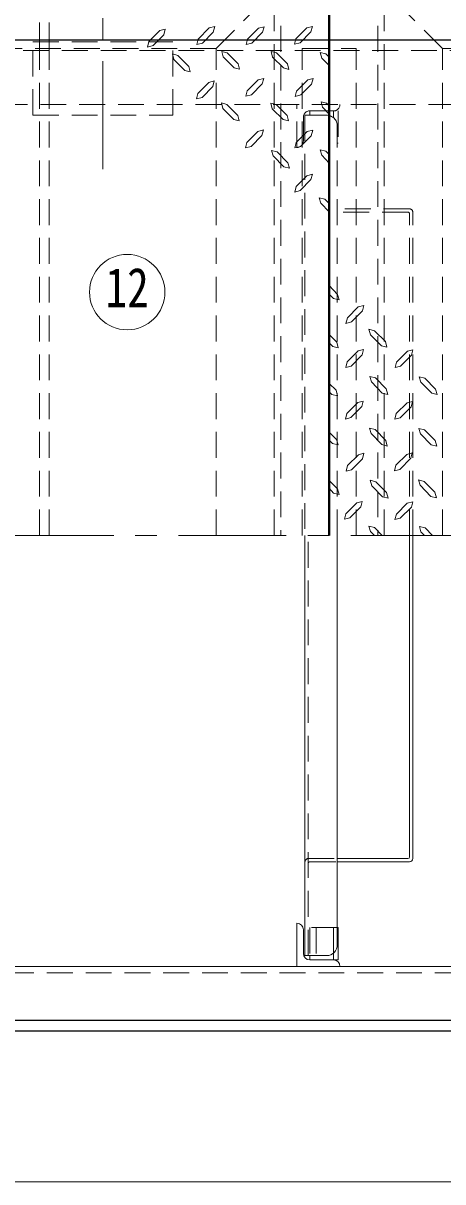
# Model space of a CAD drawing. Units: millimetres at full size, sheet at 1:10; details may follow other scales. Extents: x -2126 to 1924, y -1326 to 1484.
# Drawn here: x -1333 to -1139, y 673 to 1211 of the extents above; entities that cross this region are included whole.
import ezdxf
from ezdxf.enums import TextEntityAlignment as Align

# ---------------------------------------------------------------- set-up
doc = ezdxf.new("R2010")
doc.units = ezdxf.units.MM
doc.header["$LTSCALE"] = 10
doc.linetypes.add('CHAIN1', pattern=[8, 5, -1, 1, -1])
doc.linetypes.add('DASHED1', pattern=[1.8, 1.2, -0.6])
doc.layers.add('0-0_ﾚｲﾔ1', color=4, linetype='Continuous', lineweight=9)
doc.styles.add('ＭＳ ゴシック', font='')
doc.styles.get('ＭＳ ゴシック').set_extended_font_data('MS Gothic')

msp = doc.modelspace()

# ---------------------------------------------------------------- linework, layer by layer
at = {"layer": '0-0_ﾚｲﾔ1', "color": 1, "lineweight": 40}
msp.add_line((-1191.22, 973.05), (-1191.22, 1239.05), dxfattribs=at)
at = {"layer": '0-0_ﾚｲﾔ1', "linetype": 'DASHED1'}
for p, q in [((-1325.72, 1199.05), (-1325.72, 1226.05)), ((-1321.22, 1199.05), (-1321.22, 1226.05)), ((-1216.72, 973.05), (-1216.72, 1226.05)), ((-1165.72, 973.05), (-1165.72, 1226.05)), ((-761.22, 1203.05), (-1621.22, 1203.05)), ((-1328.72, 1202.05), (-1263.72, 1202.05)), ((-1328.72, 1168.05), (-1328.72, 1202.05)), ((-1263.72, 1168.05), (-1263.72, 1202.05)), ((-1621.22, 1198.05), (-761.22, 1198.05)), ((-791.22, 1173.05), (-1591.22, 1173.05)), ((-1206.22, 1153.05), (-1206.22, 1173.05)), ((-1328.72, 1168.05), (-1263.72, 1168.05)), ((-1203.22, 1167.05), (-1203.22, 1156.05)), ((-1202.47, 1168.05), (-1202.47, 973.05)), ((-1192.47, 1168.05), (-1202.47, 1168.05)), ((-1189.22, 1170.05), (-1189.22, 1166.85)), ((-1187.09, 1170.05), (-1187.09, 1155.05)), ((-1187.47, 973.05), (-1187.47, 1163.05)), ((-1187.47, 1155.05), (-1187.09, 1155.05)), ((-1153.97, 1124.55), (-1187.47, 1124.55)), ((-1154.72, 1123.05), (-1187.47, 1123.05)), ((-1153.97, 973.05), (-1153.97, 1122.3)), ((-1152.47, 973.05), (-1152.47, 1123.05)), ((-1200.97, 778.05), (-1200.97, 973.05)), ((-1200.97, 823.05), (-1187.47, 823.05)), ((-1200.22, 821.55), (-1187.47, 821.55)), ((-1187.47, 791.05), (-1200.22, 791.05)), ((-1200.22, 791.05), (-1200.22, 778.05)), ((-1197.22, 791.05), (-1197.22, 776.05)), ((-1189.22, 779.25), (-1189.22, 791.05)), ((-788.22, 770.05), (-1594.22, 770.05))]:
    msp.add_line(p, q, dxfattribs=at)
at = {"layer": '0-0_ﾚｲﾔ1', "linetype": 'CHAIN1'}
for p, q in [((-1296.22, 1143.05), (-1296.22, 1227.05)), ((-1981.22, 973.05), (-371.22, 973.05))]:
    msp.add_line(p, q, dxfattribs=at)
at = {"layer": '0-0_ﾚｲﾔ1', "color": 7, "linetype": 'DASHED1', "lineweight": 18}
for p, q in [((-1243.72, 1199.05), (-1214.18, 1228.58)), ((-1213.72, 1227.45), (-1213.72, 973.05)), ((-1168.72, 1227.45), (-1168.72, 973.05)), ((-1138.72, 1199.05), (-1168.25, 1228.58)), ((-1243.72, 1199.05), (-1617.22, 1199.05)), ((-1325.72, 973.05), (-1325.72, 1199.05)), ((-1321.22, 973.05), (-1321.22, 1199.05)), ((-1243.72, 973.05), (-1243.72, 1199.05)), ((-1203.72, 1199.05), (-1178.72, 1199.05)), ((-1203.72, 973.05), (-1203.72, 1199.05)), ((-1178.72, 973.05), (-1178.72, 1199.05)), ((-1138.72, 1199.05), (-765.22, 1199.05)), ((-1138.72, 973.05), (-1138.72, 1199.05))]:
    msp.add_line(p, q, dxfattribs=at)
at = {"layer": '0-0_ﾚｲﾔ1'}
for p, q in [((-1272.98, 1200.31), (-1267.92, 1205.38)), ((-1250.08, 1201.52), (-1245.01, 1206.58)), ((-1227.18, 1201.44), (-1222.11, 1206.5)), ((-1204.76, 1201.6), (-1199.69, 1206.66)), ((-1274.91, 1202.16), (-1275.55, 1199.67)), ((-1272.98, 1200.31), (-1275.55, 1199.67)), ((-1252.01, 1203.37), (-1252.65, 1200.88)), ((-1250.08, 1201.52), (-1252.65, 1200.88)), ((-1229.1, 1203.29), (-1229.75, 1200.8)), ((-1227.18, 1201.44), (-1229.75, 1200.8)), ((-1206.68, 1203.45), (-1207.33, 1200.96)), ((-1204.76, 1201.6), (-1207.33, 1200.96)), ((-1263.34, 1193.89), (-1263.98, 1196.46)), ((-1261.49, 1195.81), (-1263.98, 1196.46)), ((-1263.34, 1193.89), (-1258.27, 1188.82)), ((-1261.49, 1195.81), (-1256.43, 1190.67)), ((-1240.43, 1195.09), (-1241.08, 1197.66)), ((-1238.59, 1197.02), (-1241.08, 1197.66)), ((-1240.43, 1195.09), (-1235.37, 1190.03)), ((-1238.59, 1197.02), (-1233.52, 1191.88)), ((-1217.53, 1195.01), (-1218.18, 1197.58)), ((-1215.68, 1196.94), (-1218.18, 1197.58)), ((-1217.53, 1195.01), (-1212.47, 1189.95)), ((-1215.68, 1196.94), (-1210.62, 1191.8)), ((-1192.78, 1196.46), (-1195.35, 1197.1)), ((-1194.63, 1194.53), (-1195.35, 1197.1)), ((-1194.63, 1194.53), (-1191.22, 1191.11)), ((-1192.78, 1196.46), (-1191.22, 1194.89)), ((-1255.7, 1188.18), (-1258.27, 1188.82)), ((-1256.43, 1190.67), (-1255.7, 1188.18)), ((-1232.8, 1189.39), (-1235.37, 1190.03)), ((-1233.52, 1191.88), (-1232.8, 1189.39)), ((-1209.9, 1189.3), (-1212.47, 1189.95)), ((-1210.62, 1191.8), (-1209.9, 1189.3)), ((-1252.17, 1178.14), (-1252.81, 1175.64)), ((-1250.24, 1176.29), (-1245.18, 1181.35)), ((-1229.26, 1179.34), (-1229.91, 1176.85)), ((-1227.34, 1177.49), (-1222.27, 1182.55)), ((-1206.36, 1179.26), (-1207.01, 1176.77)), ((-1204.43, 1177.41), (-1199.37, 1182.47)), ((-1250.24, 1176.29), (-1252.81, 1175.64)), ((-1240.6, 1171.14), (-1241.24, 1173.72)), ((-1238.75, 1173.07), (-1241.24, 1173.72)), ((-1238.75, 1173.07), (-1233.68, 1167.93)), ((-1227.34, 1177.49), (-1229.91, 1176.85)), ((-1217.69, 1171.06), (-1218.34, 1173.64)), ((-1215.85, 1172.99), (-1218.34, 1173.64)), ((-1215.85, 1172.99), (-1210.78, 1167.85)), ((-1204.43, 1177.41), (-1207.01, 1176.77)), ((-1192.46, 1173.64), (-1195.03, 1174.28)), ((-1194.39, 1171.71), (-1195.03, 1174.28)), ((-1192.46, 1173.64), (-1191.22, 1172.39)), ((-1240.6, 1171.14), (-1235.53, 1166.08)), ((-1233.68, 1167.93), (-1232.96, 1165.44)), ((-1217.69, 1171.06), (-1212.63, 1166)), ((-1210.78, 1167.85), (-1210.06, 1165.36)), ((-1194.39, 1171.71), (-1191.22, 1168.53)), ((-1232.96, 1165.44), (-1235.53, 1166.08)), ((-1210.06, 1165.36), (-1212.63, 1166)), ((-1227.5, 1153.55), (-1222.43, 1158.61)), ((-1204.6, 1153.47), (-1199.53, 1158.53)), ((-1229.43, 1155.39), (-1230.07, 1152.9)), ((-1227.5, 1153.55), (-1230.07, 1152.9)), ((-1215.44, 1151.05), (-1218.01, 1151.7)), ((-1217.29, 1149.13), (-1218.01, 1151.7)), ((-1215.44, 1151.05), (-1210.38, 1145.99)), ((-1206.52, 1155.31), (-1207.17, 1152.82)), ((-1204.6, 1153.47), (-1207.17, 1152.82)), ((-1192.86, 1151.38), (-1195.43, 1152.02)), ((-1194.71, 1149.45), (-1195.43, 1152.02)), ((-1192.86, 1151.38), (-1191.22, 1149.73)), ((-1217.29, 1149.13), (-1212.23, 1144.14)), ((-1210.38, 1145.99), (-1209.66, 1143.42)), ((-1194.71, 1149.45), (-1191.22, 1145.81)), ((-1209.66, 1143.42), (-1212.23, 1144.14)), ((-1206.6, 1134.9), (-1201.54, 1139.97)), ((-1206.6, 1134.9), (-1207.25, 1132.33)), ((-1204.68, 1133.05), (-1199.69, 1138.12)), ((-1204.68, 1133.05), (-1207.25, 1132.33)), ((-1193.26, 1129.12), (-1195.84, 1129.76)), ((-1195.11, 1127.19), (-1195.84, 1129.76)), ((-1195.11, 1127.19), (-1191.22, 1123.14)), ((-1193.26, 1129.12), (-1191.22, 1127.07)), ((-1187.32, 1084.9), (-1191.22, 1088.96)), ((-1189.17, 1082.97), (-1191.22, 1085.02)), ((-1189.17, 1082.97), (-1186.6, 1082.33)), ((-1187.32, 1084.9), (-1186.6, 1082.33)), ((-1177.76, 1079.04), (-1182.74, 1073.97)), ((-1175.83, 1077.19), (-1180.89, 1072.13)), ((-1177.76, 1079.04), (-1175.18, 1079.76)), ((-1175.83, 1077.19), (-1175.18, 1079.76)), ((-1187.72, 1062.64), (-1191.22, 1066.28)), ((-1172.77, 1068.67), (-1170.2, 1067.95)), ((-1172.05, 1066.1), (-1172.77, 1068.67)), ((-1166.99, 1061.04), (-1172.05, 1066.1)), ((-1165.14, 1062.97), (-1170.2, 1067.95)), ((-1189.57, 1060.72), (-1191.22, 1062.36)), ((-1189.57, 1060.72), (-1187, 1060.07)), ((-1187.72, 1062.64), (-1187, 1060.07)), ((-1177.84, 1058.63), (-1175.26, 1059.27)), ((-1175.91, 1056.78), (-1175.26, 1059.27)), ((-1166.99, 1061.04), (-1164.42, 1060.39)), ((-1165.14, 1062.97), (-1164.42, 1060.39)), ((-1177.84, 1058.63), (-1182.9, 1053.56)), ((-1154.93, 1058.55), (-1160, 1053.48)), ((-1154.93, 1058.55), (-1152.36, 1059.19)), ((-1153.01, 1056.7), (-1152.36, 1059.19)), ((-1188.04, 1040.39), (-1191.22, 1043.56)), ((-1172.37, 1046.73), (-1169.8, 1046.09)), ((-1171.65, 1044.24), (-1172.37, 1046.73)), ((-1166.59, 1039.1), (-1171.65, 1044.24)), ((-1164.74, 1041.03), (-1169.8, 1046.09)), ((-1149.47, 1046.65), (-1146.9, 1046.01)), ((-1148.75, 1044.16), (-1149.47, 1046.65)), ((-1143.68, 1039.02), (-1148.75, 1044.16)), ((-1141.84, 1040.95), (-1146.9, 1046.01)), ((-1189.97, 1038.46), (-1191.22, 1039.7)), ((-1189.97, 1038.46), (-1187.4, 1037.81)), ((-1188.04, 1040.39), (-1187.4, 1037.81)), ((-1166.59, 1039.1), (-1164.1, 1038.46)), ((-1164.74, 1041.03), (-1164.1, 1038.46)), ((-1143.68, 1039.02), (-1141.19, 1038.38)), ((-1141.84, 1040.95), (-1141.19, 1038.38)), ((-1178, 1034.68), (-1183.06, 1029.62)), ((-1178, 1034.68), (-1175.43, 1035.32)), ((-1176.07, 1032.83), (-1175.43, 1035.32)), ((-1155.1, 1034.6), (-1160.16, 1029.54)), ((-1155.1, 1034.6), (-1152.52, 1035.24)), ((-1153.17, 1032.75), (-1152.52, 1035.24)), ((-1172.53, 1022.79), (-1169.96, 1022.14)), ((-1171.81, 1020.3), (-1172.53, 1022.79)), ((-1164.9, 1017.08), (-1169.96, 1022.14)), ((-1149.63, 1022.71), (-1147.06, 1022.06)), ((-1148.91, 1020.22), (-1149.63, 1022.71)), ((-1142, 1017), (-1147.06, 1022.06)), ((-1187.8, 1017.56), (-1191.22, 1020.98)), ((-1189.65, 1015.64), (-1191.22, 1017.2)), ((-1187.8, 1017.56), (-1187.08, 1014.99)), ((-1166.75, 1015.15), (-1171.81, 1020.3)), ((-1164.9, 1017.08), (-1164.26, 1014.51)), ((-1143.85, 1015.07), (-1148.91, 1020.22)), ((-1142, 1017), (-1141.35, 1014.43)), ((-1189.65, 1015.64), (-1187.08, 1014.99)), ((-1177.68, 1010.49), (-1175.1, 1011.14)), ((-1175.75, 1008.64), (-1175.1, 1011.14)), ((-1166.75, 1015.15), (-1164.26, 1014.51)), ((-1155.26, 1010.65), (-1152.68, 1011.3)), ((-1153.33, 1008.8), (-1152.68, 1011.3)), ((-1143.85, 1015.07), (-1141.35, 1014.43)), ((-1177.68, 1010.49), (-1182.74, 1005.43)), ((-1155.26, 1010.65), (-1160.32, 1005.59)), ((-1187.32, 994.58), (-1191.22, 998.48)), ((-1189.17, 992.65), (-1191.22, 994.99)), ((-1172.21, 998.6), (-1169.64, 997.96)), ((-1171.49, 996.11), (-1172.21, 998.6)), ((-1166.43, 990.97), (-1171.49, 996.11)), ((-1164.58, 992.89), (-1169.64, 997.96)), ((-1149.79, 998.76), (-1147.22, 998.12)), ((-1149.07, 996.27), (-1149.79, 998.76)), ((-1144.01, 991.13), (-1149.07, 996.27)), ((-1142.16, 993.05), (-1147.22, 998.12)), ((-1189.17, 992.65), (-1186.6, 992.01)), ((-1187.32, 994.58), (-1186.6, 992.01)), ((-1166.43, 990.97), (-1163.93, 990.32)), ((-1164.58, 992.89), (-1163.93, 990.32)), ((-1144.01, 991.13), (-1141.51, 990.48)), ((-1142.16, 993.05), (-1141.51, 990.48)), ((-1178.48, 988.15), (-1183.54, 983.09)), ((-1178.48, 988.15), (-1175.91, 988.8)), ((-1176.55, 986.3), (-1175.91, 988.8)), ((-1155.01, 987.99), (-1160.08, 982.93)), ((-1155.01, 987.99), (-1152.44, 988.64)), ((-1153.09, 986.14), (-1152.44, 988.64)), ((-1172.77, 977.39), (-1170.2, 976.66)), ((-1172.05, 974.81), (-1172.77, 977.39)), ((-1170.28, 973.05), (-1172.05, 974.81)), ((-1166.59, 973.05), (-1170.2, 976.66)), ((-1149.31, 977.22), (-1146.74, 976.58)), ((-1148.67, 974.73), (-1149.31, 977.22)), ((-1146.98, 973.05), (-1148.67, 974.73)), ((-1143.34, 973.05), (-1146.74, 976.58)), ((-1153.97, 973.05), (-1153.97, 823.8)), ((-1152.47, 973.05), (-1152.47, 823.05)), ((-1154.72, 823.05), (-1187.47, 823.05)), ((-1153.97, 821.55), (-1187.47, 821.55)), ((-1200.22, 778.05), (-1200.22, 776.05))]:
    msp.add_line(p, q, dxfattribs=at)
at = {"layer": '0-0_ﾚｲﾔ1', "color": 5, "lineweight": 25}
for p, q in [((-1621.22, 1203.05), (-761.22, 1203.05)), ((-1621.22, 748.05), (-761.22, 748.05)), ((-1621.22, 743.05), (-761.22, 743.05))]:
    msp.add_line(p, q, dxfattribs=at)
at = {"layer": '0-0_ﾚｲﾔ1', "color": 7, "lineweight": 18}
for p, q in [((-1202.47, 778.05), (-1202.47, 973.05)), ((-1187.47, 973.05), (-1187.47, 783.05)), ((-1206.22, 793.05), (-1206.22, 773.05)), ((-1187.47, 791.05), (-1187.09, 791.05)), ((-1187.09, 776.05), (-1187.09, 791.05)), ((-1203.22, 779.05), (-1203.22, 790.05)), ((-1192.47, 778.05), (-1202.47, 778.05)), ((-1200.22, 776.05), (-1187.09, 776.05)), ((-1189.22, 776.05), (-1189.22, 779.25)), ((-791.22, 773.05), (-1591.22, 773.05)), ((-741.22, 673.05), (-1641.22, 673.05))]:
    msp.add_line(p, q, dxfattribs=at)
at = {"layer": '0-0_ﾚｲﾔ1'}
for points in [[(-1274.91, 1202.16), (-1269.76, 1207.3), (-1267.27, 1207.95), (-1267.92, 1205.38)], [(-1252.01, 1203.37), (-1246.86, 1208.51), (-1244.37, 1209.15), (-1245.01, 1206.58)], [(-1229.1, 1203.29), (-1223.96, 1208.43), (-1221.47, 1209.07), (-1222.11, 1206.5)], [(-1206.68, 1203.45), (-1201.54, 1208.59), (-1199.05, 1209.23), (-1199.69, 1206.66)], [(-1252.17, 1178.14), (-1247.02, 1183.28), (-1244.53, 1183.92), (-1245.18, 1181.35)], [(-1229.26, 1179.34), (-1224.12, 1184.48), (-1221.63, 1185.13), (-1222.27, 1182.55)], [(-1206.36, 1179.26), (-1201.22, 1184.4), (-1198.73, 1185.05), (-1199.37, 1182.47)], [(-1229.43, 1155.39), (-1224.28, 1160.54), (-1221.79, 1161.18), (-1222.43, 1158.61)], [(-1206.52, 1155.31), (-1201.38, 1160.46), (-1198.89, 1161.1), (-1199.53, 1158.53)], [(-1201.54, 1139.97), (-1198.97, 1140.69), (-1199.69, 1138.12)], [(-1180.89, 1072.13), (-1183.46, 1071.4), (-1182.74, 1073.97)], [(-1175.91, 1056.78), (-1181.05, 1051.64), (-1183.54, 1050.99), (-1182.9, 1053.56)], [(-1153.01, 1056.7), (-1158.15, 1051.55), (-1160.64, 1050.91), (-1160, 1053.48)], [(-1176.07, 1032.83), (-1181.21, 1027.69), (-1183.7, 1027.05), (-1183.06, 1029.62)], [(-1153.17, 1032.75), (-1158.31, 1027.61), (-1160.8, 1026.97), (-1160.16, 1029.54)], [(-1175.75, 1008.64), (-1180.89, 1003.5), (-1183.38, 1002.86), (-1182.74, 1005.43)], [(-1153.33, 1008.8), (-1158.47, 1003.66), (-1160.96, 1003.02), (-1160.32, 1005.59)], [(-1176.55, 986.3), (-1181.69, 981.16), (-1184.18, 980.52), (-1183.54, 983.09)], [(-1153.09, 986.14), (-1158.23, 981), (-1160.72, 980.36), (-1160.08, 982.93)]]:
    msp.add_lwpolyline(points, dxfattribs=at)
at = {"layer": '0-0_ﾚｲﾔ1', "linetype": 'DASHED1'}
msp.add_lwpolyline([(-1200.22, 1168.05), (-1200.22, 1170.05), (-1187.09, 1170.05)], dxfattribs=at)
at = {"layer": '0-0_ﾚｲﾔ1', "color": 7, "lineweight": 18}
msp.add_circle((-1284.94, 1085.93), 17.5, dxfattribs=at)
at = {"layer": '0-0_ﾚｲﾔ1', "linetype": 'DASHED1'}
for centre, radius, start, end in [((-1189.22, 1173.05), 3, 270, 0), ((-1200.22, 1167.05), 3, 90, 180), ((-1192.47, 1163.05), 5, 0, 90), ((-1206.22, 1156.05), 3, 270, 0), ((-1153.97, 1123.05), 1.5, 0, 90), ((-1154.72, 1122.3), 0.75, 0, 90), ((-1200.97, 821.55), 1.5, 90, 180), ((-1200.22, 820.8), 0.75, 90, 180)]:
    msp.add_arc(centre, radius, start, end, dxfattribs=at)
at = {"layer": '0-0_ﾚｲﾔ1'}
for centre, radius in [((-1154.72, 823.8), 0.75), ((-1153.97, 823.05), 1.5)]:
    msp.add_arc(centre, radius, 270, 0, dxfattribs=at)
at = {"layer": '0-0_ﾚｲﾔ1', "color": 7, "lineweight": 18}
for centre, radius, start, end in [((-1206.22, 790.05), 3, 0, 90), ((-1192.47, 783.05), 5, 270, 0), ((-1200.22, 779.05), 3, 180, 270), ((-1189.22, 773.05), 3, 0, 90)]:
    msp.add_arc(centre, radius, start, end, dxfattribs=at)

# ---------------------------------------------------------------- texts
at = {"layer": '0-0_ﾚｲﾔ1', "color": 7, "style": 'ＭＳ ゴシック', "width": 0.8}
msp.add_text('12', height=18.33, dxfattribs=at).set_placement((-1294.94, 1073.43), align=Align.BOTTOM_LEFT)

doc.saveas('drawing.dxf')
